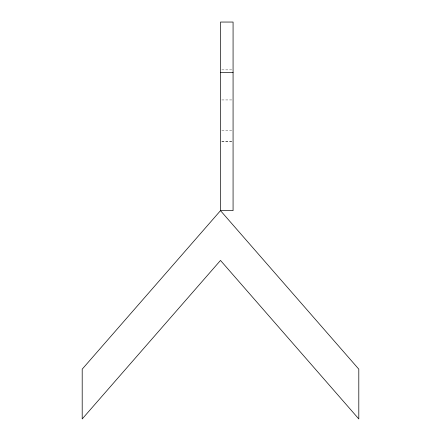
<?xml version="1.0" encoding="UTF-8"?>
<svg xmlns="http://www.w3.org/2000/svg" width="441" height="441" viewBox="0 0 441 441"><rect width="100%" height="100%" fill="white"/><g stroke="black" fill="none" stroke-linecap="round" stroke-linejoin="round"><path stroke-width="0.33" stroke-dasharray="2.21 1.65" d="M221.823 69.871L231.751 69.871M221.823 99.942L231.751 99.936M221.823 130.58L231.751 130.58M221.823 141.269L231.751 141.269M221.823 141.423L231.751 141.423"/><path stroke-width="0.66" d="M220.5 72.341L233.074 72.341M220.5 210.644L82.197 369.161L82.197 418.95L220.5 260.433L358.803 418.95L358.803 369.161L220.5 210.644L220.5 22.05L233.074 22.05L233.074 210.644L220.5 210.644"/></g></svg>
